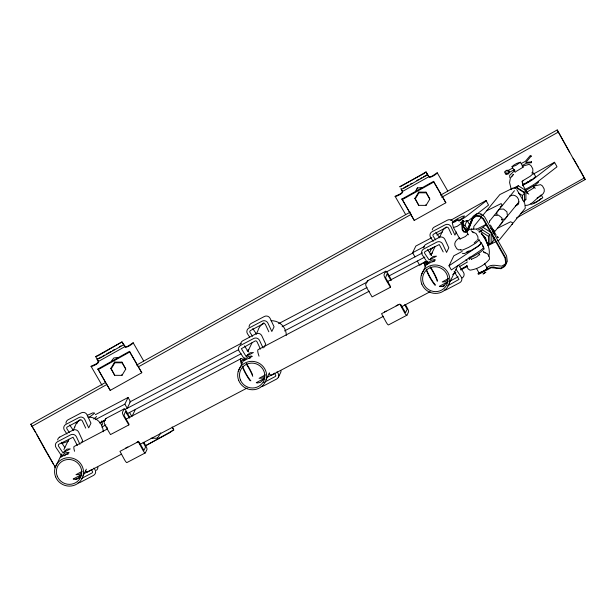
<?xml version="1.0" encoding="UTF-8"?>
<svg xmlns="http://www.w3.org/2000/svg" width="616" height="616" viewBox="0 0 616 616"><rect width="100%" height="100%" fill="white"/><g stroke="black" fill="none" stroke-linecap="round" stroke-linejoin="round"><path stroke-width="0.92" d="M488.827 256.248C490.898 248.34 486.247 240.44 481.982 234.065M522.876 180.396L522.445 182.929L522.106 181.304L523.3 185.963L527.304 193.062L526.503 192.115L528.782 194.156M129.822 417.61L126.696 411.858A4.166 0.832 62.2 0 0 124.086 408.924L105.775 418.564L104.142 421.937A4.166 0.832 62.2 0 0 105.875 426.688L110.495 434.58L128.806 424.948L129.006 424.116L123.97 415.346L125.495 411.426L129.437 418.11M391.414 279.949L388.288 274.205A4.166 0.832 62.2 0 0 385.678 271.271L367.367 280.904L365.735 284.284A4.166 0.832 62.2 0 0 367.467 289.035L372.087 296.927L390.398 287.287L390.598 286.455M467.867 234.18L465.373 236.529L460.16 238.931M479.317 254.462L476.822 256.81L471.602 259.213M489.581 221.013L489.504 222.615M532.301 172.619L532.886 171.04L532.748 168.746L530.984 165.627L529.121 164.364L522.214 166.258M473.373 217.463L468.876 228.667L466.774 230.361M505.859 171.98L506.344 173.643L507.676 173.288L509.216 170.979L506.883 171.086M531.015 156.495L531.208 156.033L530.253 155.548L525.363 161.33L521.167 163.563M55.109 467.729L61.8 453.892M63.887 449.565L68.9 439.193M73.081 430.546L74.798 427.011M81.458 442.827L82.582 440.494L78.671 432.116A4.166 4.043 25.8 0 0 72.927 430.153L59.683 437.121M82.998 476.083L86.348 469.169M124.863 404.142L128.082 397.482L130.43 401.64L127.212 408.3L124.863 404.142L95.326 419.681M124.086 408.924L122.453 412.297A4.166 0.832 62.2 0 0 124.186 417.055L128.806 424.948M132.309 415.792L135.127 409.963M145.345 452.868A4.166 0.832 62.2 0 1 142.735 449.934L138.269 441.718L119.958 451.359L124.424 459.567A4.166 0.832 62.2 0 0 127.035 462.5L145.345 452.86L146.978 449.488A4.166 0.832 62.2 0 0 145.245 444.737L143.859 442.373M238.223 371.371L244.914 357.534M247.84 351.482L252.013 342.835M256.194 334.188L257.865 330.73A14.568 14.122 25.8 0 1 263.925 322.799M264.195 347.247L265.696 344.136L261.785 335.751A4.166 4.043 25.8 0 0 256.04 333.787L242.796 340.764A4.166 4.043 25.8 0 0 240.717 344.275M266.112 379.726L269.462 372.811M278.293 377.408L280.55 372.742A4.166 4.043 25.8 0 0 281.012 370.84M385.678 271.271L384.045 274.644A4.166 0.832 62.2 0 0 385.778 279.395L390.398 287.287M414.961 256.88L412.612 252.722L415.831 246.061L431.778 237.668M429.506 252.76L431.516 248.595M421.336 275.005L428.028 261.176M430.954 255.124L435.135 246.477M439.308 237.83L440.987 234.365A14.568 14.122 25.8 0 1 446.261 226.958M406.937 315.207A4.166 0.832 62.2 0 1 404.327 312.274L399.861 304.065L381.55 313.698L386.016 321.914A4.166 0.832 62.2 0 0 388.627 324.848L406.937 315.207L408.57 311.835A4.166 0.832 62.2 0 0 406.837 307.084L405.451 304.712M456.433 232.009L454.931 235.12L451.012 226.734A4.166 4.043 25.8 0 0 445.276 224.771L432.032 231.747A4.166 4.043 25.8 0 0 430.63 237.468L433.21 241.326M478.732 272.349L478.055 273.766L491.075 267.128L493.87 266.99L496.142 267.883L500.885 268.114L504.211 266.066L505.736 263.263L505.005 257.973L483.106 219.173L479.772 216.385L476.191 216.201L472.757 218.603L467.914 230.661L465.812 232.355L463.702 232.009L462.185 229.714L461.63 222.507L462.601 220.513L463.193 220.482L463.733 227.535M478.185 273.843L478.347 274.282L479.425 273.935L491.252 267.706L501.054 268.715L504.673 266.482L506.36 263.379L505.59 257.804L483.575 218.795L479.995 215.808L475.999 215.6L472.256 218.218L467.405 230.299L465.627 231.731L464.048 231.47L462.77 229.529L462.231 222.476L463.193 220.482M463.247 226.08L464.934 225.186L467.19 220.528L469.531 224.686L467.282 229.352L465.588 230.238M481.396 243.02L483.745 247.178A12.066 1.725 -29.4 0 1 479.363 251.205L451.343 269.954L448.995 265.796L453.83 255.802L462.154 251.42M471.132 230.399L471.879 228.844L467.583 230.176M449.226 283.368L457.588 266.074M505.944 262.662L505.182 264.064L501.848 266.12C496.427 265.804 491.091 263.471 486.471 268.06M110.888 368.314L114.638 362.077L121.945 362.139L125.502 368.445L125.733 369.13L121.983 375.375L114.676 375.313L110.888 368.314L114.676 375.313M111.111 368.999L114.861 362.755L114.638 362.077M151.082 438.215L157.48 438.269L160.761 432.809M414.945 198.337L418.695 192.1L426.002 192.161L429.56 198.468L429.791 199.153L426.041 205.398L418.734 205.336L414.945 198.337L418.734 205.336M415.169 199.022L418.918 192.777L418.695 192.1M514.699 169.492L509.663 172.172L508.385 173.912L505.952 174.567L504.496 171.987L506.375 170.347L508.577 170.247L512.774 168.014M486.586 210.826L501.178 203.573L502.271 205.513L500.115 207.007M512.035 224.393L512.543 223.716L512.32 222.584L510.572 221.791L497.366 228.351M512.058 176.145L513.436 174.328L510.302 178.294L509.578 182.582L511.326 189.666M467.336 262.077L459.305 266.759M111.696 360.66L113.837 357.958L117.279 357.542M416.685 188.912L417.756 187.564M415.746 190.683L417.894 187.98L421.336 187.564M481.627 216.832L473.843 226.395L473.743 228.936M482.844 215.346L499.846 194.571L513.051 188.011M477.677 230.222L483.167 227.489L485.293 224.902L487.641 226.403M515.669 187.795L515.954 187.449L524.586 192.954L524.308 203.103M479.148 232.332L480.842 231.493L482.251 229.768L489.874 234.627L489.874 243.281L488.465 245.006L488.457 236.351L489.874 234.627M515.176 188.319L516.87 187.48L518.287 185.755L525.902 190.614L525.91 199.261L524.493 200.985M489.412 221.329L514.445 190.698M525.902 190.614L524.493 192.338L516.87 187.48M492.546 232.093L493.924 230.415L490.783 228.405M522.468 200L522.468 195.549L524.586 192.954M494.348 232.04L518.988 201.917M487.887 244.752L491.814 242.804L493.932 240.217L493.932 237.545M499.846 225.279L502.44 222.13L501.878 217.933L498.498 215.146L494.271 215.392M531.208 156.033L525.818 162.524L531.308 161.839M143.636 360.876L133.156 342.75A6.037 0.862 -29.4 0 1 128.166 346.531L125.718 347.355L124.802 346.7L98.475 361.415L95.68 356.633L121.999 341.918L123.469 344.513L122.792 345.245L99.915 358.173L97.151 359.228L98.56 362.539L96.581 364.187A6.037 0.862 -29.4 0 1 91.037 366.297L102.002 385.239M172.187 430.846L169.693 432.732L145.869 445.56M474.174 242.997L476.568 240.771M509.625 196.065L512.989 195.11A6.037 5.606 39.3 0 1 518.071 204.112L515.338 206.191M515.253 172.411L512.019 166.682L513.536 165.319L516.624 163.448L520.412 162.224L523.184 167.136M520.412 162.224L515.808 165.465L512.019 166.682M523.092 167.198L515.862 171.587M539.947 199.538L540.956 198.629M64.518 455.802L65.904 454.577L68.261 454.084M81.612 472.449L79.349 474.443L75.991 474.697L82.205 471.225M80.234 476.006L81.358 475.005M264.726 376.091L262.462 378.085L259.105 378.332L265.319 374.867M447.84 279.733L445.584 281.728L442.219 281.974L448.433 278.509M78.771 420.52L75.907 423.038L77.2 423.2M93.786 419.019L96.65 416.501M452.26 222.73L455.609 220.405L458.219 219.596L454.87 221.922L452.26 222.73L453.399 227.527L460.021 239.254M522.699 184.962L532.07 179.703L535.643 176.553L533.741 173.173L530.16 176.322L523.161 180.526M538.723 182.013L535.15 185.162L524.994 190.768M462.323 253.315L464.264 253.561L470.585 250.758L477.585 246.554L481.158 243.405L479.248 240.024L475.675 243.174L468.676 247.378L462.354 250.181L460.414 249.934M484.469 263.34L487.302 268.368L485.716 269.762L482.605 271.633L478.932 272.772L476.568 268.584M539.262 196.504L541.202 194.887L542.812 197.744L535.612 202.618L531.67 204.304L530.707 203.965M473.712 216.578L468.522 220.59A12.066 1.725 -29.4 0 1 467.359 221.46M475.198 215.431L488.55 205.097L486.062 200.516L450.781 220.243M79.202 478.132L80.442 477.223M459.698 237.768C457.01 239.37 453.938 241.996 454.939 245.515L456.702 248.633L458.558 249.896L460.876 249.611M453.23 221.467L457.734 218.588L462.431 216.316L464.58 215.985L462.916 217.779L458.412 220.651M526.849 182.398L528.351 181.435M529.845 180.48L531.346 179.518M514.93 170.363L509.678 175.321L509.794 177.562M504.188 265.38L505.636 264.487L507.322 261.384L506.552 255.802L484.546 216.801L480.965 213.806L476.969 213.598L473.227 216.216L468.376 228.297L466.589 229.73L465.018 229.475L464.164 228.182M537.121 201.401L539.439 199.992M88.835 417.671L94.741 413.12L92.808 412.882L87.272 415.33M484.784 272.772L483.021 273.997L485.832 272.303M537.075 197.952L538.615 197.043M399.992 186.933L426.056 171.941L428.859 176.723L429.775 177.377L432.224 176.553A6.037 0.862 -29.4 0 0 437.214 172.773L447.693 190.898M97.151 359.228L101.263 356.934M102.903 356.01L104.551 355.093M106.198 354.169L111.134 351.413M112.774 350.496L114.422 349.572M119.358 346.816L120.998 345.899M403.673 187.872L408.608 185.116M410.256 184.192L411.896 183.275M416.832 180.519L418.48 179.595M420.127 178.679L421.767 177.755M423.415 176.838L427.527 174.536L428.859 176.723L402.533 191.437L402.618 192.554L400.639 194.209A6.037 0.862 -29.4 0 1 395.095 196.319L405.582 214.437M91.037 366.297L96.442 363.771L98.421 362.116L98.337 360.999M133.156 342.75L128.028 346.115L125.579 346.939L121.999 341.918L98.452 355.578L95.68 356.633M395.095 196.319L400.5 193.794L402.479 192.138L400.97 188.535M437.214 172.773L432.085 176.138L429.637 176.961L428.721 176.307M97.921 368.992L129.506 351.336L141.788 372.742L110.202 390.398L97.921 368.992L105.475 382.351M401.978 199.014L433.564 181.35L443.558 198.614L445.845 202.764L414.26 220.42L401.978 199.014L414.26 220.42M98.144 369.654L129.73 351.998L129.506 351.336M402.202 199.676L433.787 182.02L433.564 181.35M35.759 432.725L30.8 424.232L105.521 382.459M136.59 365.096L410.287 212.081M440.517 195.187L557.218 129.945L573.227 158.635M31.932 426.364L106.66 384.592M138.561 366.759L411.426 214.214M441.649 197.32L558.35 132.078L569.7 152.391M533.495 174.005L554.492 162.262L556.841 166.42L556.98 166.836L536.96 182.336A12.066 1.725 -29.4 0 1 524.724 189.605M520.451 213.66L584.261 177.993L585.2 179.533L516.354 218.025M145.492 445.807L173.751 430.007L172.172 426.934M453.699 273.504L455.363 272.572M461.184 269.323L466.997 266.066M452.691 274.528L455.932 272.711M460.791 270L467.267 266.374M522.253 165.481L526.449 163.255L531.562 162.693L531.493 161.377M95.357 414.699L128.082 397.482M436.813 235.019L442.681 231.932M412.612 252.722L424.424 246.508M129.653 402.048L241.118 343.389M278.563 323.693L413.005 252.945M99.361 422.953L105.267 419.85M124.678 409.632L238.754 349.603M282.143 326.773L367.236 281.997M385.955 272.141L422.553 252.883M101.732 422.137L105.09 420.374M430.599 249.08L434.796 246.87M101.709 427.119L105.929 424.894M127.027 413.798L241.102 353.769M247.055 350.635L248.756 349.734M284.492 330.931L367.028 287.503M389.158 275.86L424.901 257.041M429.968 254.377L432.501 253.045M107.161 429.106L74.005 446.554A14.568 2.903 62.2 0 0 74.575 451.282M125.864 419.265L240.633 358.866M369.277 291.175L257.904 349.78A14.568 2.903 62.2 0 0 259.028 356.171M387.125 281.781L424.532 262.1M421.344 264.31L419.658 265.203L417.309 261.045M423.03 263.425L427.25 261.207M448.995 265.796L477.015 247.047A12.066 1.725 -29.4 0 0 480.157 242.796M460.714 269.261L467.336 265.773M125.371 448.286L127.866 446.97M137.022 442.149L138.685 441.279M384.469 311.942L386.132 311.065M396.119 305.813L398.614 304.497M83.645 473.881L91.923 469.523M266.759 377.523L274.212 373.604M449.049 281.597L458.158 276.807M121.337 454.223L88.173 471.671A14.568 2.903 62.2 0 1 85.324 470.609M140.04 444.382L247.162 388.011M383.445 316.293L272.072 374.905A14.568 2.903 62.2 0 1 269.223 373.835M401.301 306.899L430.207 291.691M81.397 478.547L92.154 472.88L92.731 472.118L91.445 469.469M263.679 382.621L275.267 376.522L275.845 375.76L274.559 373.111M447.624 285.824L458.966 279.402L454.138 271.479M510.664 189.536L518.287 185.755M514.383 188.226L515.954 187.449M524.216 200.108L525.91 199.261M476.653 229.198L485.293 224.902M478.863 231.447L482.251 229.768M487.726 245.715L495.98 241.611M497.628 240.794L499.283 239.97L525.286 208.146L524.801 203.727M522.93 184.284L525.279 183.152M527.304 191.869L534.534 187.48L533.625 187.426M533.502 203.149L536.351 201.863M466.582 252.021L469.192 250.866M468.137 258.674L473.666 256.218L480.665 252.013L484.238 248.864L482.336 245.484M441.988 286.702L444.567 285.739M75.76 479.417L78.34 478.455M68.43 441.156L62.154 443.466L62.016 443.05M460.306 222.661L467.19 220.528M497.89 237.275L497.451 237.406L498.282 237.414L496.989 236.382M535.158 185.793L540.571 184.646L542.427 185.909L544.19 189.027C545.368 193.362 540.825 195.834 537.907 197.898C533.941 200.778 530.8 205.621 525.317 205.451M432.139 261.862L434.488 261.361M249.018 358.219L250.589 357.888M399.738 186.656L423.562 173.828L426.056 171.941L427.527 174.536L426.85 175.267L403.973 188.196L401.208 189.251L402.533 191.437L402.394 191.022M471.448 229.298L476.615 229.036M501.478 219.35L504.858 219.15L507.453 216.008L506.899 211.812L503.511 209.017L499.283 209.271L496.688 212.412L497.027 214.93M461.63 222.507L462.231 222.476M418.918 192.777L426.226 192.839L429.791 199.153M114.861 362.755L122.168 362.816L125.733 369.13M531.8 172.934L533.741 173.173M453.399 227.527L457.072 226.388L461.777 223.123L468.391 234.85M477.315 239.786L479.248 240.024M486.447 268.26L487.302 268.368M518.541 193.039L522.468 195.549M483.167 227.489L491.021 232.501M480.842 231.493L488.457 236.351M473.712 232.756L471.856 231.447L476.122 233.58L477.885 236.698L478.008 238.939M485.162 253.037L483.306 251.728L487.572 253.861L489.335 256.98L489.45 259.221C484.73 265.057 477.446 269.184 470.008 270.178L468.145 268.915L466.381 265.796M480.742 214.383L482.074 215.5M485.493 237.961L481.181 233.118L485.023 238.708L487.664 244.606L485.493 237.961L485.824 240.479M509.024 171.441L509.663 172.172M123.469 344.513L124.802 346.7L124.663 346.284M516.785 189.52L523.893 201.794M468.537 258.073L469.569 259.613M466.043 259.428L467.051 260.938M458.797 265.327L463.448 272.272A4.166 4.043 25.8 0 1 462.046 278.001M435.897 232.232L439.431 237.506M456.025 269.215L461.199 276.938A4.166 4.043 25.8 0 1 459.79 282.659L446.546 289.628A4.166 4.043 25.8 0 1 444.267 290.067M435.666 239.909L433.14 236.144L432.863 235.004L433.441 234.242L446.685 227.273L447.663 227.212L448.502 228.059L451.559 234.604M427.527 249.557L431.562 255.586M428.805 259.498L424.77 253.469L424.486 252.321L425.063 251.559L439.285 244.537L443.189 251.929M427.419 262.508L422.253 254.785A4.166 4.043 25.8 0 1 423.654 249.064L436.898 242.096A4.166 4.043 25.8 0 1 442.642 244.059L446.562 252.437L448.81 247.778L444.898 239.393A4.166 4.043 25.8 0 0 439.154 237.43L425.91 244.406A4.166 4.043 25.8 0 0 423.831 247.917M252.783 328.59L256.318 333.864M277.046 371.748L278.078 373.296A4.166 4.043 25.8 0 1 276.676 379.017L263.432 385.986A4.166 4.043 25.8 0 1 261.153 386.425M252.552 336.267L250.027 332.501L249.742 331.362L250.327 330.6L263.571 323.631L264.549 323.569L265.388 324.416L268.83 331.785M249.58 336.913L247.509 333.826A4.166 4.043 25.8 0 1 248.918 328.105L262.162 321.136A4.166 4.043 25.8 0 1 267.898 323.1L271.818 331.477L274.074 326.811L270.155 318.434A4.166 4.043 25.8 0 0 264.41 316.47L251.174 323.439A4.166 4.043 25.8 0 0 249.087 326.95M244.413 345.915L248.448 351.944M246.192 356.61L241.372 348.687L255.193 340.948L256.171 340.894L257.011 341.741L260.452 349.103M244.306 358.866L239.139 351.151A4.166 4.043 25.8 0 1 240.54 345.422L253.784 338.454A4.166 4.043 25.8 0 1 259.529 340.417L263.055 347.963M69.67 424.948L73.204 430.23M93.932 468.114L94.964 469.654A4.166 4.043 25.8 0 1 93.563 475.383L80.319 482.343A4.166 4.043 25.8 0 1 78.04 482.782M69.439 432.632L66.913 428.859L66.628 427.72L67.213 426.957L80.457 419.989L81.435 419.935L82.275 420.782L85.709 428.143M66.982 434.041L64.395 430.184A4.166 4.043 25.8 0 1 65.804 424.463L79.048 417.494A4.166 4.043 25.8 0 1 84.785 419.457L88.704 427.835L90.96 423.169L87.041 414.791A4.166 4.043 25.8 0 0 81.297 412.828L68.053 419.796A4.166 4.043 25.8 0 0 65.974 423.315M61.3 442.273L64.834 447.547M63.078 452.968L58.535 446.184L58.258 445.045L58.836 444.282L73.058 437.252L77.339 445.46M61.192 455.224L56.025 447.509A4.166 4.043 25.8 0 1 57.427 441.78L70.671 434.811A4.166 4.043 25.8 0 1 76.415 436.775L79.941 444.321M445.845 202.764L433.787 182.02M141.788 372.742L129.73 351.998M107.492 385.593L105.86 383.013M578.778 167.914L573.088 158.22M30.8 424.232L35.227 431.631M573.635 159.167L584.261 177.993M47.216 453.453L55.378 467.421M404.727 304.643L407.161 309.34L405.528 312.712L400.716 304.42M390.144 285.685L385.562 277.693L387.087 273.766L391.029 280.457M143.135 442.296L145.569 446.993L143.936 450.365L139.124 442.08M106.63 426.819L107.531 428.359M53.369 463.933L35.628 432.324M533.803 185.947L535.188 188.404M525.872 191.23L526.795 192.862M490.467 225.056L496.227 235.25M464.934 225.186L467.282 229.352M478.794 253.284L479.741 254.962M469.954 256.849L471.371 259.367M172.357 427.543L173.751 430.007M129.56 412.466L131.909 416.624M46.808 452.914L36.829 434.673M579.648 169.246L585.2 179.533M107.916 386.247L110.202 390.398M557.218 129.945L558.35 132.078M54.439 465.873L55.294 467.475M554.492 162.262L554.631 162.678L534.611 178.178A12.066 1.725 -29.4 0 1 522.376 185.447M486.062 200.516L486.201 200.931L466.173 216.432A12.066 1.725 -29.4 0 1 458.882 221.144M426.002 192.161L426.226 192.839M425.81 204.712L426.041 205.398M157.249 437.583L157.48 438.269M121.945 362.139L122.168 362.816M121.76 374.69L121.983 375.375M101.494 420.974L102.456 423.893A12.066 1.725 -29.4 0 1 101.525 425.325M493.924 230.415L493.924 233.98M491.807 233.002L491.814 242.804M105.775 418.564A4.166 0.832 62.2 0 1 106.345 418.657M367.367 280.904A4.166 0.832 62.2 0 1 367.937 280.996M453.268 222.076A4.166 4.043 25.8 0 0 447.532 220.112L434.288 227.081A4.166 4.043 25.8 0 0 432.247 229.937M57.65 439.978A4.166 4.043 25.8 0 1 59.683 437.121M97.898 467.197A4.166 4.043 25.8 0 1 96.45 470.293M249.919 380.495A14.568 2.903 62.2 0 1 242.835 367.937M241.464 364.403A14.568 2.903 62.2 0 1 244.144 360.645M246.431 363.625A14.568 2.903 62.2 0 1 252.614 374.921M250.858 380.873A12.759 2.549 62.2 0 1 242.696 366.535M241.665 363.309A12.759 2.549 62.2 0 1 243.027 360.491M246.246 364.095A12.759 2.549 62.2 0 1 252.752 376.322M435.204 285.439A14.568 2.903 62.2 0 1 426.734 271.163M425.102 266.82A14.568 2.903 62.2 0 1 427.388 263.163M430.33 266.851A14.568 2.903 62.2 0 1 437.583 280.827M435.327 284.723A12.759 2.549 62.2 0 1 426.595 269.762M425.564 266.543A12.759 2.549 62.2 0 1 426.927 263.725M430.145 267.329A12.759 2.549 62.2 0 1 437.26 281.289M74.752 427.088A14.568 14.122 25.8 0 1 80.034 419.673M87.919 417.063A14.568 14.122 25.8 0 1 103.188 431.778M463.887 227.597A14.568 14.122 25.8 0 1 467.567 231.901M271.032 320.705A14.568 14.122 25.8 0 1 286.301 335.42M518.772 203.249A6.037 5.606 39.3 0 1 516.632 205.213M64.634 451.151L63.456 452.483L70.255 448.902L66.898 449.156L64.634 451.151M62.247 455.47L60.792 457.111L69.161 452.706L68.168 452.36L65.026 453.014L62.247 455.47M81.528 474.613L77.293 478.709L74.151 479.363L73.15 479.017L81.528 474.613M247.748 354.785L246.569 356.125L253.369 352.545L250.011 352.791L247.748 354.785M245.361 359.113L243.905 360.753L252.275 356.348L251.282 356.002L248.14 356.656L245.361 359.113M264.641 378.255L260.406 382.351L257.265 383.006L256.264 382.659L264.641 378.255M430.861 258.427L429.683 259.76L436.482 256.187L433.125 256.433L430.861 258.427M428.474 262.755L427.019 264.395L435.389 259.99L434.395 259.636L431.254 260.298L428.474 262.755M447.755 281.897L443.52 285.986L440.378 286.648L439.385 286.301L447.755 281.897M57.273 476.245A12.759 12.374 25.8 0 0 79.025 479.841A12.759 12.374 25.8 0 0 70.863 459.636A12.759 12.374 25.8 0 0 57.273 476.245M55.602 476.861A14.568 14.122 25.8 0 0 80.434 480.965A14.568 14.122 25.8 0 0 71.125 457.896A14.568 14.122 25.8 0 0 55.602 476.861M423.5 283.522A12.759 12.374 25.8 0 0 445.252 287.118A12.759 12.374 25.8 0 0 437.098 266.921A12.759 12.374 25.8 0 0 423.5 283.522M421.829 284.138A14.568 14.122 25.8 0 0 446.669 288.25A14.568 14.122 25.8 0 0 437.352 265.173A14.568 14.122 25.8 0 0 421.829 284.138M240.386 379.887A12.759 12.374 25.8 0 0 262.139 383.483A12.759 12.374 25.8 0 0 253.977 363.278A12.759 12.374 25.8 0 0 240.386 379.887M238.715 380.495A14.568 14.122 25.8 0 0 263.548 384.607A14.568 14.122 25.8 0 0 254.239 361.538A14.568 14.122 25.8 0 0 238.715 380.495"/></g></svg>
